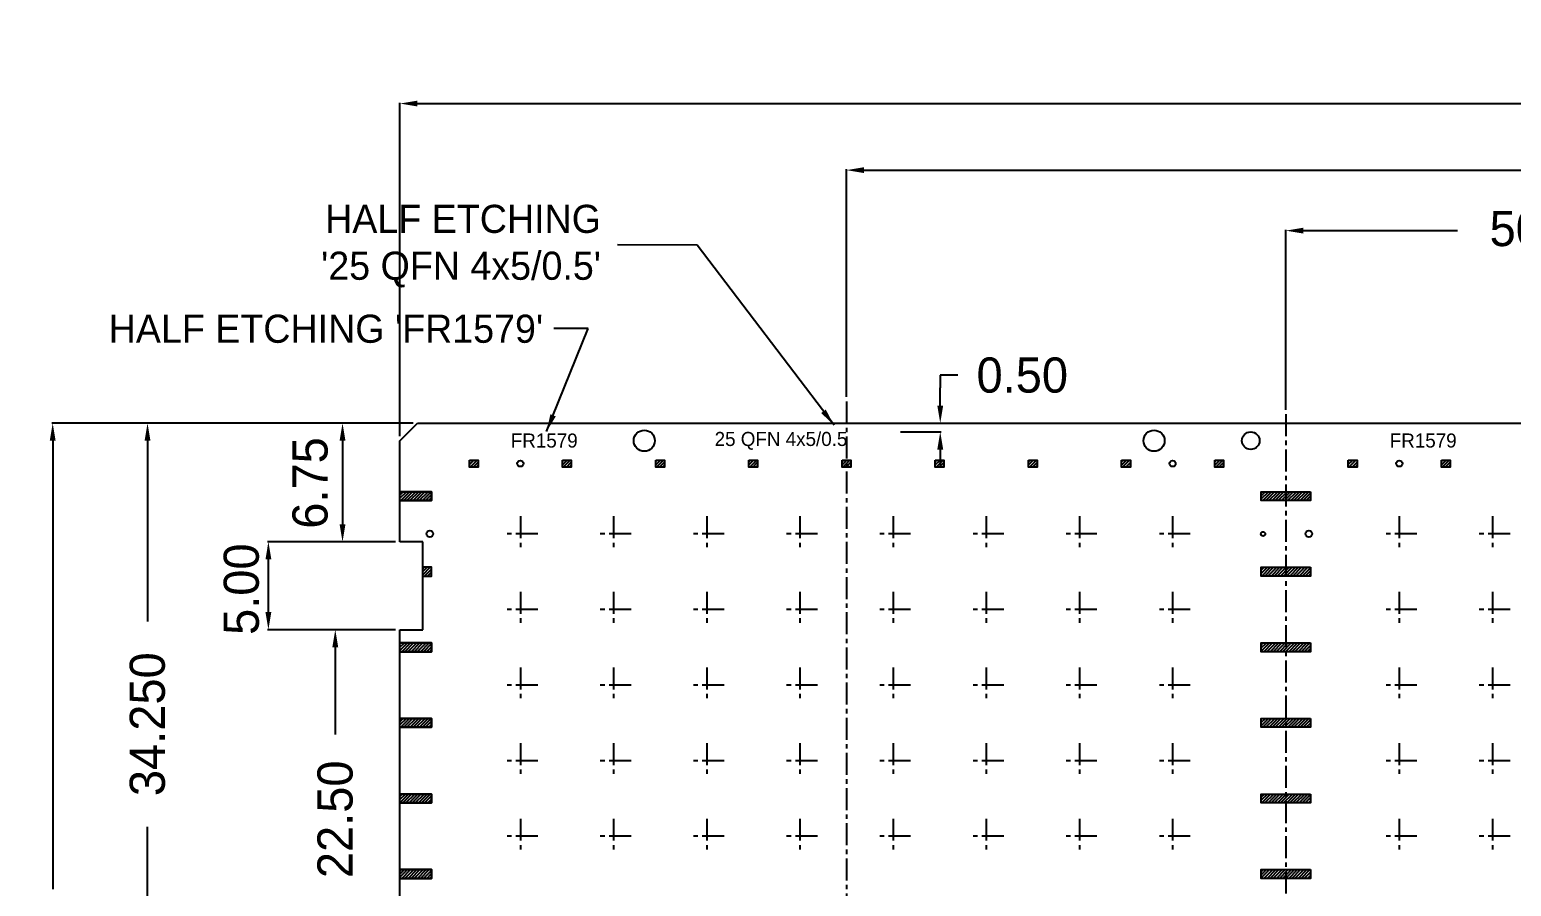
# Model space of a CAD drawing. Extents: x -356 to -83, y -298 to -106.
# Drawn here: x -356.3 to -272, y -154.9 to -106.2 of the extents above; entities that cross this region are included whole.
import ezdxf

# ---------------------------------------------------------------- set-up
doc = ezdxf.new("R2010")
doc.units = 0
doc.header["$MEASUREMENT"] = 0
doc.linetypes.add('CENTER', pattern=[2, 1.25, -0.25, 0.25, -0.25])
doc.layers.get('0').update_dxf_attribs({"linetype": 'CONTINUOUS'})
doc.layers.get('DEFPOINTS').update_dxf_attribs({"linetype": 'CONTINUOUS'})
for name, color, linetype in [('CENTER', 1, 'CENTER'), ('DIM', 3, 'CONTINUOUS'), ('half_bottom', 4, 'CONTINUOUS')]:
    doc.layers.add(name, color=color, linetype=linetype)
doc.dimstyles.get("Standard").update_dxf_attribs({"dimtxt": 0.3, "dimasz": 0.2, "dimexe": 0.05, "dimexo": 0.15, "dimgap": 0.05, "dimtad": 0, "dimtoh": 1, "dimdec": 3, "dimdsep": 46, "dimtxsty": 'STANDARD', "dimcen": 0.5, "dimadec": 0, "dimazin": 0, "dimtfac": 1, "dimtdec": 3, "dimtofl": 0, "dimtmove": 0, "dimatfit": 3, "dimfxl": 1, "dimtolj": 1, "dimtzin": 0, "dimarcsym": 0})
pattern_1 = [(45, (-683.58905, 132.13588), (-0.088388348, 0.088388348), [])]
pattern_2 = [(45, (-633.58905, 132.13588), (-0.088388348, 0.088388348), [])]

# ---------------------------------------------------------------- blocks, each defined once
blk = doc.blocks.new('*D20')
at = {"layer": 'DEFPOINTS', "color": 0, "linetype": 'Continuous', "transparency": 16777216}
for p in [(-113.076, 291.329), (-113.076, 278.177), (86.924, 278.177)]:
    blk.add_point(p, dxfattribs=at)
at = {"layer": 'DIM', "color": 0, "linetype": 'Continuous', "lineweight": -2, "transparency": 16777216}
for p, q in [((-113.076, 278.427), (-113.076, 291.379)), ((-112.076, 291.329), (-38.076, 291.329)), ((85.924, 291.329), (11.924, 291.329)), ((86.924, 278.427), (86.924, 291.379))]:
    blk.add_line(p, q, dxfattribs=at)
at = {"layer": 'DIM', "color": 0, "linetype": 'Continuous', "transparency": 16777216}
for points in [[(-112.076, 291.496), (-112.076, 291.162), (-113.076, 291.329)], [(85.924, 291.496), (85.924, 291.162), (86.924, 291.329)]]:
    blk.add_solid(points, dxfattribs=at)
at = {"layer": 'DIM', "color": 0, "linetype": 'Continuous', "transparency": 16777216, "insert": (-13.076, 291.329), "char_height": 2, "attachment_point": 5}
blk.add_mtext('\\A1;50.00%%p0.030 x 4 = 200.00%%p0.05', dxfattribs=at)
blk = doc.blocks.new('*D21')
at = {"layer": 'DEFPOINTS', "color": 0, "linetype": 'Continuous', "transparency": 16777216}
for p in [(-138.476, 295.117), (-138.476, 275.937), (111.524, 275.939)]:
    blk.add_point(p, dxfattribs=at)
at = {"layer": 'DIM', "color": 0, "linetype": 'Continuous', "lineweight": -2, "transparency": 16777216}
for p, q in [((-138.476, 276.187), (-138.476, 295.167)), ((-137.476, 295.117), (-21.809, 295.117)), ((110.524, 295.117), (-5.142, 295.117)), ((111.524, 276.189), (111.524, 295.167))]:
    blk.add_line(p, q, dxfattribs=at)
at = {"layer": 'DIM', "color": 0, "linetype": 'Continuous', "transparency": 16777216}
for points in [[(-137.476, 295.284), (-137.476, 294.951), (-138.476, 295.117)], [(110.524, 295.284), (110.524, 294.951), (111.524, 295.117)]]:
    blk.add_solid(points, dxfattribs=at)
at = {"layer": 'DIM', "color": 0, "linetype": 'Continuous', "transparency": 16777216, "insert": (-13.476, 295.117), "char_height": 2, "attachment_point": 5}
blk.add_mtext('\\A1;250.00%%p0.1', dxfattribs=at)
blk = doc.blocks.new('*D22')
at = {"layer": 'DEFPOINTS', "color": 0, "linetype": 'Continuous', "transparency": 16777216}
for p in [(-88.076, 287.887), (-88.076, 277.44), (-38.076, 277.44)]:
    blk.add_point(p, dxfattribs=at)
at = {"layer": 'DIM', "color": 0, "linetype": 'Continuous', "lineweight": -2, "transparency": 16777216}
for p, q in [((-88.076, 277.69), (-88.076, 287.937)), ((-87.076, 287.887), (-78.307, 287.887)), ((-39.076, 287.887), (-61.307, 287.887)), ((-38.076, 277.69), (-38.076, 287.937))]:
    blk.add_line(p, q, dxfattribs=at)
at = {"layer": 'DIM', "color": 0, "linetype": 'Continuous', "transparency": 16777216}
for points in [[(-87.076, 288.054), (-87.076, 287.72), (-88.076, 287.887)], [(-39.076, 288.054), (-39.076, 287.72), (-38.076, 287.887)]]:
    blk.add_solid(points, dxfattribs=at)
at = {"layer": 'DIM', "color": 0, "linetype": 'Continuous', "transparency": 16777216, "insert": (-69.807, 287.993), "char_height": 2, "attachment_point": 5}
blk.add_mtext('\\A1;50.00%%p0.03', dxfattribs=at)
blk = doc.blocks.new('*D25')
at = {"layer": 'DEFPOINTS', "color": 0, "linetype": 'Continuous', "transparency": 16777216}
for p in [(-107.739, 276.937), (-107.739, 276.937), (-110.247, 276.437)]:
    blk.add_point(p, dxfattribs=at)
at = {"layer": 'DIM', "color": 0, "linetype": 'Continuous', "lineweight": -2, "transparency": 16777216}
for p, q in [((-106.739, 279.66), (-107.739, 279.66)), ((-107.739, 279.66), (-107.739, 278.937)), ((-107.739, 277.937), (-107.739, 278.937)), ((-107.989, 276.937), (-107.789, 276.937)), ((-109.997, 276.437), (-107.689, 276.437)), ((-107.739, 275.437), (-107.739, 274.437))]:
    blk.add_line(p, q, dxfattribs=at)
at = {"layer": 'DIM', "color": 0, "linetype": 'Continuous', "transparency": 16777216}
for points in [[(-107.905, 277.937), (-107.572, 277.937), (-107.739, 276.937)], [(-107.905, 275.437), (-107.572, 275.437), (-107.739, 276.437)]]:
    blk.add_solid(points, dxfattribs=at)
at = {"layer": 'DIM', "color": 0, "linetype": 'Continuous', "transparency": 16777216, "insert": (-103.072, 279.66), "char_height": 2, "attachment_point": 5}
blk.add_mtext('\\A1;0.50', dxfattribs=at)
blk = doc.blocks.new('*D54')
at = {"layer": 'DEFPOINTS', "color": 0, "linetype": 'Continuous', "transparency": 16777216}
for p in [(-152.833, 276.937), (-137.476, 276.937), (-140.212, 242.687)]:
    blk.add_point(p, dxfattribs=at)
at = {"layer": 'DIM', "color": 0, "linetype": 'Continuous', "lineweight": -2, "transparency": 16777216}
for p, q in [((-137.726, 276.937), (-152.883, 276.937)), ((-152.833, 275.937), (-152.833, 265.646)), ((-152.833, 243.687), (-152.833, 253.979)), ((-140.462, 242.687), (-152.883, 242.687))]:
    blk.add_line(p, q, dxfattribs=at)
at = {"layer": 'DIM', "color": 0, "linetype": 'Continuous', "transparency": 16777216}
for points in [[(-152.999, 275.937), (-152.666, 275.937), (-152.833, 276.937)], [(-152.999, 243.687), (-152.666, 243.687), (-152.833, 242.687)]]:
    blk.add_solid(points, dxfattribs=at)
at = {"layer": 'DIM', "color": 0, "linetype": 'Continuous', "transparency": 16777216, "insert": (-152.833, 259.812), "char_height": 2, "attachment_point": 5, "rotation": 90}
blk.add_mtext('\\A1;34.250', dxfattribs=at)
blk = doc.blocks.new('*D56')
at = {"layer": 'DEFPOINTS', "color": 0, "linetype": 'Continuous', "transparency": 16777216}
for p in [(-137.476, 276.937), (-141.741, 270.187), (-138.476, 270.187)]:
    blk.add_point(p, dxfattribs=at)
at = {"layer": 'DIM', "color": 0, "linetype": 'Continuous', "lineweight": -2, "transparency": 16777216}
for p, q in [((-137.726, 276.937), (-141.791, 276.937)), ((-141.741, 275.937), (-141.741, 271.187)), ((-138.726, 270.187), (-141.791, 270.187))]:
    blk.add_line(p, q, dxfattribs=at)
at = {"layer": 'DIM', "color": 0, "linetype": 'Continuous', "transparency": 16777216}
for points in [[(-141.908, 275.937), (-141.574, 275.937), (-141.741, 276.937)], [(-141.908, 271.187), (-141.574, 271.187), (-141.741, 270.187)]]:
    blk.add_solid(points, dxfattribs=at)
at = {"layer": 'DIM', "color": 0, "linetype": 'Continuous', "transparency": 16777216, "insert": (-143.577, 273.533), "char_height": 2, "attachment_point": 5, "rotation": 90}
blk.add_mtext('\\A1;6.75', dxfattribs=at)
blk = doc.blocks.new('*D58')
at = {"layer": 'DEFPOINTS', "color": 0, "linetype": 'Continuous', "transparency": 16777216}
for p in [(-145.958, 270.187), (-138.476, 270.187), (-138.476, 265.187)]:
    blk.add_point(p, dxfattribs=at)
at = {"layer": 'DIM', "color": 0, "linetype": 'Continuous', "lineweight": -2, "transparency": 16777216}
for p, q in [((-138.726, 270.187), (-146.008, 270.187)), ((-145.958, 266.187), (-145.958, 269.187)), ((-138.726, 265.187), (-146.008, 265.187))]:
    blk.add_line(p, q, dxfattribs=at)
at = {"layer": 'DIM', "color": 0, "linetype": 'Continuous', "transparency": 16777216}
for points in [[(-146.124, 269.187), (-145.791, 269.187), (-145.958, 270.187)], [(-146.124, 266.187), (-145.791, 266.187), (-145.958, 265.187)]]:
    blk.add_solid(points, dxfattribs=at)
at = {"layer": 'DIM', "color": 0, "linetype": 'Continuous', "transparency": 16777216, "insert": (-147.487, 267.492), "char_height": 2, "attachment_point": 5, "rotation": 90}
blk.add_mtext('\\A1;5.00', dxfattribs=at)
blk = doc.blocks.new('*D60')
at = {"layer": 'DEFPOINTS', "color": 0, "linetype": 'Continuous', "transparency": 16777216}
for p in [(-142.154, 265.187), (-138.476, 265.187), (-138.476, 242.687)]:
    blk.add_point(p, dxfattribs=at)
at = {"layer": 'DIM', "color": 0, "linetype": 'Continuous', "lineweight": -2, "transparency": 16777216}
for p, q in [((-138.726, 265.187), (-142.204, 265.187)), ((-142.154, 264.187), (-142.154, 259.235)), ((-142.154, 243.687), (-142.154, 249.569)), ((-138.726, 242.687), (-142.204, 242.687))]:
    blk.add_line(p, q, dxfattribs=at)
at = {"layer": 'DIM', "color": 0, "linetype": 'Continuous', "transparency": 16777216}
for points in [[(-142.321, 264.187), (-141.987, 264.187), (-142.154, 265.187)], [(-142.321, 243.687), (-141.987, 243.687), (-142.154, 242.687)]]:
    blk.add_solid(points, dxfattribs=at)
at = {"layer": 'DIM', "color": 0, "linetype": 'Continuous', "transparency": 16777216, "insert": (-142.154, 254.402), "char_height": 2, "attachment_point": 5, "rotation": 90}
blk.add_mtext('\\A1;22.50', dxfattribs=at)
blk = doc.blocks.new('*D62')
at = {"layer": 'DEFPOINTS', "color": 0, "linetype": 'Continuous', "transparency": 16777216}
for p in [(-137.476, 276.937), (-158.227, 206.937), (-136.679, 206.937)]:
    blk.add_point(p, dxfattribs=at)
at = {"layer": 'DIM', "color": 0, "linetype": 'Continuous', "lineweight": -2, "transparency": 16777216}
for p, q in [((-137.726, 276.937), (-158.277, 276.937)), ((-158.227, 275.937), (-158.227, 250.437)), ((-158.227, 207.937), (-158.227, 233.437)), ((-136.929, 206.937), (-158.277, 206.937))]:
    blk.add_line(p, q, dxfattribs=at)
at = {"layer": 'DIM', "color": 0, "linetype": 'Continuous', "transparency": 16777216}
for points in [[(-158.394, 275.937), (-158.061, 275.937), (-158.227, 276.937)], [(-158.394, 207.937), (-158.061, 207.937), (-158.227, 206.937)]]:
    blk.add_solid(points, dxfattribs=at)
at = {"layer": 'DIM', "color": 0, "linetype": 'Continuous', "transparency": 16777216, "insert": (-158.227, 241.937), "char_height": 2, "attachment_point": 5, "rotation": 90}
blk.add_mtext('\\A1;70.00%%p0.05', dxfattribs=at)

msp = doc.modelspace()

# ---------------------------------------------------------------- hatches: boundary and pattern name
at = {"layer": 'half_bottom'}
h = msp.add_hatch(dxfattribs=at)
h.set_pattern_fill('ANSI31', color=256, style=0)
h.set_pattern_definition(pattern_1)
h.paths.add_polyline_path([(-330.80226, -130.67707), (-331.30226, -130.67707), (-331.30226, -131.07707), (-330.80226, -131.07707)])
h = msp.add_hatch(dxfattribs=at)
h.set_pattern_fill('ANSI31', color=256, style=0)
h.set_pattern_definition(pattern_1)
h.paths.add_polyline_path([(-325.50226, -130.67707), (-326.00226, -130.67707), (-326.00226, -131.07707), (-325.50226, -131.07707)])
h = msp.add_hatch(dxfattribs=at)
h.set_pattern_fill('ANSI31', color=256, style=0)
h.set_pattern_definition(pattern_1)
h.paths.add_polyline_path([(-320.20226, -130.67707), (-320.70226, -130.67707), (-320.70226, -131.07707), (-320.20226, -131.07707)])
h = msp.add_hatch(dxfattribs=at)
h.set_pattern_fill('ANSI31', color=256, style=0)
h.set_pattern_definition(pattern_1)
h.paths.add_polyline_path([(-314.90226, -130.67707), (-315.40226, -130.67707), (-315.40226, -131.07707), (-314.90226, -131.07707)])
h = msp.add_hatch(dxfattribs=at)
h.set_pattern_fill('ANSI31', color=256, style=0)
h.set_pattern_definition(pattern_1)
h.paths.add_polyline_path([(-309.60226, -130.67707), (-310.10226, -130.67707), (-310.10226, -131.07707), (-309.60226, -131.07707)])
h = msp.add_hatch(dxfattribs=at)
h.set_pattern_fill('ANSI31', color=256, style=0)
h.set_pattern_definition(pattern_1)
h.paths.add_polyline_path([(-304.30226, -130.67707), (-304.80226, -130.67707), (-304.80226, -131.07707), (-304.30226, -131.07707)])
h = msp.add_hatch(dxfattribs=at)
h.set_pattern_fill('ANSI31', color=256, style=0)
h.set_pattern_definition(pattern_1)
h.paths.add_polyline_path([(-299.00226, -130.67707), (-299.50226, -130.67707), (-299.50226, -131.07707), (-299.00226, -131.07707)])
h = msp.add_hatch(dxfattribs=at)
h.set_pattern_fill('ANSI31', color=256, style=0)
h.set_pattern_definition(pattern_1)
h.paths.add_polyline_path([(-293.70226, -130.67707), (-294.20226, -130.67707), (-294.20226, -131.07707), (-293.70226, -131.07707)])
h = msp.add_hatch(dxfattribs=at)
h.set_pattern_fill('ANSI31', color=256, style=0)
h.set_pattern_definition(pattern_1)
h.paths.add_polyline_path([(-288.40226, -130.67707), (-288.90226, -130.67707), (-288.90226, -131.07707), (-288.40226, -131.07707)])
h = msp.add_hatch(dxfattribs=at)
h.set_pattern_fill('ANSI31', color=256, style=0)
h.set_pattern_definition(pattern_2)
h.paths.add_polyline_path([(-280.80226, -130.67707), (-281.30226, -130.67707), (-281.30226, -131.07707), (-280.80226, -131.07707)])
h = msp.add_hatch(dxfattribs=at)
h.set_pattern_fill('ANSI31', color=256, style=0)
h.set_pattern_definition(pattern_2)
h.paths.add_polyline_path([(-275.50226, -130.67707), (-276.00226, -130.67707), (-276.00226, -131.07707), (-275.50226, -131.07707)])
h = msp.add_hatch(dxfattribs=at)
h.set_pattern_fill('ANSI31', color=256)
h.paths.add_polyline_path([(-335.25226, -132.47707), (-335.25226, -132.97707), (-333.45226, -132.97707), (-333.45226, -132.47707)])
h.paths.add_polyline_path([(-333.95226, -137.27707), (-333.45226, -137.27707), (-333.45226, -136.77707), (-333.95226, -136.77707)])
h.paths.add_polyline_path([(-333.45226, -141.57707), (-333.45226, -141.07707), (-335.25226, -141.07707), (-335.25226, -141.57707)])
h.paths.add_polyline_path([(-335.25226, -145.37707), (-335.25226, -145.87707), (-333.45226, -145.87707), (-333.45226, -145.37707)])
h.paths.add_polyline_path([(-333.45226, -150.17707), (-333.45226, -149.67707), (-335.25226, -149.67707), (-335.25226, -150.17707)])
h.paths.add_polyline_path([(-333.45226, -153.97707), (-335.25226, -153.97707), (-335.25226, -154.47707), (-333.45226, -154.47707)])
h.paths.add_polyline_path([(-335.25226, -158.27707), (-335.25226, -158.77707), (-333.45226, -158.77707), (-333.45226, -158.27707)])
h.paths.add_polyline_path([(-335.25226, -162.57707), (-335.25226, -163.07707), (-333.45226, -163.07707), (-333.45226, -162.57707)])
h.paths.add_polyline_path([(-335.25226, -166.87707), (-335.25226, -167.37707), (-333.45226, -167.37707), (-333.45226, -166.87707)])
h.paths.add_polyline_path([(-335.25226, -175.47707), (-335.25226, -175.97707), (-333.45226, -175.97707), (-333.45226, -175.47707)])
h.paths.add_polyline_path([(-333.45226, -171.67707), (-333.45226, -171.17707), (-335.25226, -171.17707), (-335.25226, -171.67707)])
h.paths.add_polyline_path([(-335.25226, -184.07707), (-335.25226, -184.57707), (-333.45226, -184.57707), (-333.45226, -184.07707)])
h.paths.add_polyline_path([(-333.45226, -180.27707), (-333.45226, -179.77707), (-335.25226, -179.77707), (-335.25226, -180.27707)])
h.paths.add_polyline_path([(-333.95226, -188.37707), (-333.95226, -188.87707), (-333.45226, -188.87707), (-333.45226, -188.37707)])
h.paths.add_polyline_path([(-333.45226, -193.17707), (-333.45226, -192.67707), (-335.25226, -192.67707), (-335.25226, -193.17707)])
h = msp.add_hatch(dxfattribs=at)
h.set_pattern_fill('ANSI31', color=256, angle=180, style=0)
h.set_pattern_definition([(225, (-633.58905, 132.13588), (0.088388348, -0.088388348), [])])
h.paths.add_polyline_path([(-283.45226, -132.47707), (-286.25226, -132.47707), (-286.25226, -132.97707), (-283.45226, -132.97707)])
h.paths.add_polyline_path([(-283.45226, -136.77707), (-286.25226, -136.77707), (-286.25226, -137.27707), (-283.45226, -137.27707)])
h.paths.add_polyline_path([(-283.45226, -141.07707), (-286.25226, -141.07707), (-286.25226, -141.57707), (-283.45226, -141.57707)])
h.paths.add_polyline_path([(-283.45226, -145.37707), (-286.25226, -145.37707), (-286.25226, -145.87707), (-283.45226, -145.87707)])
h.paths.add_polyline_path([(-283.45226, -149.67707), (-286.25226, -149.67707), (-286.25226, -150.17707), (-283.45226, -150.17707)])
h.paths.add_polyline_path([(-283.45226, -153.97707), (-286.25226, -153.97707), (-286.25226, -154.47707), (-283.45226, -154.47707)])
h.paths.add_polyline_path([(-283.45226, -158.27707), (-286.25226, -158.27707), (-286.25226, -158.77707), (-283.45226, -158.77707)])
h.paths.add_polyline_path([(-283.45226, -162.57707), (-286.25226, -162.57707), (-286.25226, -163.07707), (-283.45226, -163.07707)])
h.paths.add_polyline_path([(-283.45226, -166.87707), (-286.25226, -166.87707), (-286.25226, -167.37707), (-283.45226, -167.37707)])
h.paths.add_polyline_path([(-283.45226, -171.17707), (-286.25226, -171.17707), (-286.25226, -171.67707), (-283.45226, -171.67707)])
h.paths.add_polyline_path([(-283.45226, -175.47707), (-286.25226, -175.47707), (-286.25226, -175.97707), (-283.45226, -175.97707)])
h.paths.add_polyline_path([(-283.45226, -179.77707), (-286.25226, -179.77707), (-286.25226, -180.27707), (-283.45226, -180.27707)])
h.paths.add_polyline_path([(-283.45226, -184.07707), (-286.25226, -184.07707), (-286.25226, -184.57707), (-283.45226, -184.57707)])
h.paths.add_polyline_path([(-283.45226, -188.37707), (-286.25226, -188.37707), (-286.25226, -188.87707), (-283.45226, -188.87707)])
h.paths.add_polyline_path([(-283.45226, -192.67707), (-286.25226, -192.67707), (-286.25226, -193.17707), (-283.45226, -193.17707)])

# ---------------------------------------------------------------- linework, layer by layer
for p, q in [((-335.25226, -129.57707), (-334.25226, -128.57707)), ((-335.25226, -129.57707), (-334.25226, -128.57707)), ((-334.25226, -128.57707), (-86.25101, -128.57707)), ((-335.25226, -135.32707), (-335.25226, -129.57707)), ((-333.95226, -135.32707), (-335.25226, -135.32707)), ((-333.95226, -140.32707), (-333.95226, -135.32707)), ((-335.25226, -185.32707), (-335.25226, -140.32707)), ((-335.25226, -140.32707), (-333.95226, -140.32707))]:
    msp.add_line(p, q)
for centre, radius in [((-321.35226, -129.57707), 0.6), ((-292.35226, -129.57707), 0.6), ((-286.85226, -129.57707), 0.5), ((-328.40226, -130.87707), 0.175), ((-291.30226, -130.87707), 0.175), ((-278.40226, -130.87707), 0.175), ((-333.55226, -134.87707), 0.185), ((-286.15226, -134.87707), 0.125), ((-283.55226, -134.87707), 0.185)]:
    msp.add_circle(centre, radius)
at = {"layer": 'CENTER'}
for p, q in [((-309.85226, -127.33728), (-309.85226, -199.7112)), ((-284.85226, -128.07396), (-284.85226, -199.4057)), ((-328.40226, -133.87707), (-328.40226, -135.87707)), ((-323.10226, -133.87707), (-323.10226, -135.87707)), ((-317.80226, -133.87707), (-317.80226, -135.87707)), ((-312.50226, -133.87707), (-312.50226, -135.87707)), ((-307.20226, -133.87707), (-307.20226, -135.87707)), ((-301.90226, -133.87707), (-301.90226, -135.87707)), ((-296.60226, -133.87707), (-296.60226, -135.87707)), ((-291.30226, -133.87707), (-291.30226, -135.87707)), ((-278.40226, -133.87707), (-278.40226, -135.87707)), ((-273.10226, -133.87707), (-273.10226, -135.87707)), ((-327.40226, -134.87707), (-329.40226, -134.87707)), ((-322.10226, -134.87707), (-324.10226, -134.87707)), ((-316.80226, -134.87707), (-318.80226, -134.87707)), ((-311.50226, -134.87707), (-313.50226, -134.87707)), ((-306.20226, -134.87707), (-308.20226, -134.87707)), ((-300.90226, -134.87707), (-302.90226, -134.87707)), ((-295.60226, -134.87707), (-297.60226, -134.87707)), ((-290.30226, -134.87707), (-292.30226, -134.87707)), ((-277.40226, -134.87707), (-279.40226, -134.87707)), ((-272.10226, -134.87707), (-274.10226, -134.87707)), ((-328.40226, -138.17707), (-328.40226, -140.17707)), ((-323.10226, -138.17707), (-323.10226, -140.17707)), ((-317.80226, -138.17707), (-317.80226, -140.17707)), ((-312.50226, -138.17707), (-312.50226, -140.17707)), ((-307.20226, -138.17707), (-307.20226, -140.17707)), ((-301.90226, -138.17707), (-301.90226, -140.17707)), ((-296.60226, -138.17707), (-296.60226, -140.17707)), ((-291.30226, -138.17707), (-291.30226, -140.17707)), ((-278.40226, -138.17707), (-278.40226, -140.17707)), ((-273.10226, -138.17707), (-273.10226, -140.17707)), ((-327.40226, -139.17707), (-329.40226, -139.17707)), ((-322.10226, -139.17707), (-324.10226, -139.17707)), ((-316.80226, -139.17707), (-318.80226, -139.17707)), ((-311.50226, -139.17707), (-313.50226, -139.17707)), ((-306.20226, -139.17707), (-308.20226, -139.17707)), ((-300.90226, -139.17707), (-302.90226, -139.17707)), ((-295.60226, -139.17707), (-297.60226, -139.17707)), ((-290.30226, -139.17707), (-292.30226, -139.17707)), ((-277.40226, -139.17707), (-279.40226, -139.17707)), ((-272.10226, -139.17707), (-274.10226, -139.17707)), ((-328.40226, -142.47707), (-328.40226, -144.47707)), ((-323.10226, -142.47707), (-323.10226, -144.47707)), ((-317.80226, -142.47707), (-317.80226, -144.47707)), ((-312.50226, -142.47707), (-312.50226, -144.47707)), ((-307.20226, -142.47707), (-307.20226, -144.47707)), ((-301.90226, -142.47707), (-301.90226, -144.47707)), ((-296.60226, -142.47707), (-296.60226, -144.47707)), ((-291.30226, -142.47707), (-291.30226, -144.47707)), ((-278.40226, -142.47707), (-278.40226, -144.47707)), ((-273.10226, -142.47707), (-273.10226, -144.47707)), ((-327.40226, -143.47707), (-329.40226, -143.47707)), ((-322.10226, -143.47707), (-324.10226, -143.47707)), ((-316.80226, -143.47707), (-318.80226, -143.47707)), ((-311.50226, -143.47707), (-313.50226, -143.47707)), ((-306.20226, -143.47707), (-308.20226, -143.47707)), ((-300.90226, -143.47707), (-302.90226, -143.47707)), ((-295.60226, -143.47707), (-297.60226, -143.47707)), ((-290.30226, -143.47707), (-292.30226, -143.47707)), ((-277.40226, -143.47707), (-279.40226, -143.47707)), ((-272.10226, -143.47707), (-274.10226, -143.47707)), ((-328.40226, -146.77707), (-328.40226, -148.77707)), ((-323.10226, -146.77707), (-323.10226, -148.77707)), ((-317.80226, -146.77707), (-317.80226, -148.77707)), ((-312.50226, -146.77707), (-312.50226, -148.77707)), ((-307.20226, -146.77707), (-307.20226, -148.77707)), ((-301.90226, -146.77707), (-301.90226, -148.77707)), ((-296.60226, -146.77707), (-296.60226, -148.77707)), ((-291.30226, -146.77707), (-291.30226, -148.77707)), ((-278.40226, -146.77707), (-278.40226, -148.77707)), ((-273.10226, -146.77707), (-273.10226, -148.77707)), ((-327.40226, -147.77707), (-329.40226, -147.77707)), ((-322.10226, -147.77707), (-324.10226, -147.77707)), ((-316.80226, -147.77707), (-318.80226, -147.77707)), ((-311.50226, -147.77707), (-313.50226, -147.77707)), ((-306.20226, -147.77707), (-308.20226, -147.77707)), ((-300.90226, -147.77707), (-302.90226, -147.77707)), ((-295.60226, -147.77707), (-297.60226, -147.77707)), ((-290.30226, -147.77707), (-292.30226, -147.77707)), ((-277.40226, -147.77707), (-279.40226, -147.77707)), ((-272.10226, -147.77707), (-274.10226, -147.77707)), ((-328.40226, -151.07707), (-328.40226, -153.07707)), ((-323.10226, -151.07707), (-323.10226, -153.07707)), ((-317.80226, -151.07707), (-317.80226, -153.07707)), ((-312.50226, -151.07707), (-312.50226, -153.07707)), ((-307.20226, -151.07707), (-307.20226, -153.07707)), ((-301.90226, -151.07707), (-301.90226, -153.07707)), ((-296.60226, -151.07707), (-296.60226, -153.07707)), ((-291.30226, -151.07707), (-291.30226, -153.07707)), ((-278.40226, -151.07707), (-278.40226, -153.07707)), ((-273.10226, -151.07707), (-273.10226, -153.07707)), ((-327.40226, -152.07707), (-329.40226, -152.07707)), ((-322.10226, -152.07707), (-324.10226, -152.07707)), ((-316.80226, -152.07707), (-318.80226, -152.07707)), ((-311.50226, -152.07707), (-313.50226, -152.07707)), ((-306.20226, -152.07707), (-308.20226, -152.07707)), ((-300.90226, -152.07707), (-302.90226, -152.07707)), ((-295.60226, -152.07707), (-297.60226, -152.07707)), ((-290.30226, -152.07707), (-292.30226, -152.07707)), ((-277.40226, -152.07707), (-279.40226, -152.07707)), ((-272.10226, -152.07707), (-274.10226, -152.07707))]:
    msp.add_line(p, q, dxfattribs=at)
at = {"layer": 'half_bottom'}
for p, q in [((-335.25226, -132.97707), (-335.25226, -132.47707)), ((-333.95226, -137.27707), (-333.95226, -136.77707)), ((-335.25226, -141.57707), (-335.25226, -141.07707)), ((-335.25226, -145.87707), (-335.25226, -145.37707)), ((-335.25226, -150.17707), (-335.25226, -149.67707)), ((-335.25226, -154.47707), (-335.25226, -153.97707))]:
    msp.add_line(p, q, dxfattribs=at)
for points in [[(-331.30226, -130.67707), (-330.80226, -130.67707), (-330.80226, -131.07707), (-331.30226, -131.07707)], [(-326.00226, -130.67707), (-325.50226, -130.67707), (-325.50226, -131.07707), (-326.00226, -131.07707)], [(-320.70226, -130.67707), (-320.20226, -130.67707), (-320.20226, -131.07707), (-320.70226, -131.07707)], [(-315.40226, -130.67707), (-314.90226, -130.67707), (-314.90226, -131.07707), (-315.40226, -131.07707)], [(-310.10226, -130.67707), (-309.60226, -130.67707), (-309.60226, -131.07707), (-310.10226, -131.07707)], [(-304.80226, -130.67707), (-304.30226, -130.67707), (-304.30226, -131.07707), (-304.80226, -131.07707)], [(-299.50226, -130.67707), (-299.00226, -130.67707), (-299.00226, -131.07707), (-299.50226, -131.07707)], [(-294.20226, -130.67707), (-293.70226, -130.67707), (-293.70226, -131.07707), (-294.20226, -131.07707)], [(-288.90226, -130.67707), (-288.40226, -130.67707), (-288.40226, -131.07707), (-288.90226, -131.07707)], [(-281.30226, -130.67707), (-280.80226, -130.67707), (-280.80226, -131.07707), (-281.30226, -131.07707)], [(-276.00226, -130.67707), (-275.50226, -130.67707), (-275.50226, -131.07707), (-276.00226, -131.07707)], [(-283.45226, -132.47707), (-283.45226, -132.97707), (-286.25226, -132.97707), (-286.25226, -132.47707)], [(-283.45226, -136.77707), (-283.45226, -137.27707), (-286.25226, -137.27707), (-286.25226, -136.77707)], [(-283.45226, -141.07707), (-283.45226, -141.57707), (-286.25226, -141.57707), (-286.25226, -141.07707)], [(-283.45226, -145.37707), (-283.45226, -145.87707), (-286.25226, -145.87707), (-286.25226, -145.37707)], [(-283.45226, -149.67707), (-283.45226, -150.17707), (-286.25226, -150.17707), (-286.25226, -149.67707)], [(-283.45226, -153.97707), (-283.45226, -154.47707), (-286.25226, -154.47707), (-286.25226, -153.97707)]]:
    msp.add_lwpolyline(points, close=True, dxfattribs=at)
for points in [[(-335.25226, -132.47707), (-333.45226, -132.47707), (-333.45226, -132.97707), (-335.25226, -132.97707)], [(-335.25226, -132.97707), (-333.45226, -132.97707), (-333.45226, -132.47707), (-335.25226, -132.47707)], [(-333.95226, -137.27707), (-333.45226, -137.27707), (-333.45226, -136.77707), (-333.95226, -136.77707)], [(-335.25226, -141.07707), (-333.45226, -141.07707), (-333.45226, -141.57707), (-335.25226, -141.57707)], [(-335.25226, -141.57707), (-333.45226, -141.57707), (-333.45226, -141.07707), (-335.25226, -141.07707)], [(-335.25226, -145.37707), (-333.45226, -145.37707), (-333.45226, -145.87707), (-335.25226, -145.87707)], [(-335.25226, -145.87707), (-333.45226, -145.87707), (-333.45226, -145.37707), (-335.25226, -145.37707)], [(-335.25226, -149.67707), (-333.45226, -149.67707), (-333.45226, -150.17707), (-335.25226, -150.17707)], [(-335.25226, -150.17707), (-333.45226, -150.17707), (-333.45226, -149.67707), (-335.25226, -149.67707)], [(-335.25226, -153.97707), (-333.45226, -153.97707), (-333.45226, -154.47707), (-335.25226, -154.47707)], [(-335.25226, -154.47707), (-333.45226, -154.47707), (-333.45226, -153.97707), (-335.25226, -153.97707)]]:
    msp.add_lwpolyline(points, dxfattribs=at)

# ---------------------------------------------------------------- texts
at = {"linetype": 'Continuous'}
for s, p in [('FR1579', (-328.94636, -129.96627)), ('25 QFN 4x5/0.5', (-317.3498, -129.87706)), ('FR1579', (-278.94636, -129.96627))]:
    msp.add_text(s, height=0.8, dxfattribs=at).set_placement(p)
at = {"layer": 'DIM', "linetype": 'Continuous', "char_height": 1.6, "attachment_point": 6}
for s, insert in [("HALF ETCHING \\P'25 QFN 4x5/0.5'", (-323.81544, -118.5089)), ("HALF ETCHING 'FR1579'", (-327.10576, -123.21788))]:
    msp.add_mtext(s, dxfattribs=dict(at, insert=insert))

# ---------------------------------------------------------------- dimensions: what is measured, and where the dimension line sits
at = {"layer": 'DIM', "linetype": 'Continuous'}
for base, p1, p2, angle, text, picture, middle in [((-309.85226, -114.18538), (-109.85226, -127.33728), (-309.85226, -127.33728), 180, '50.00%%p0.030 x 4 = <>.00%%p0.05', '*D20', (-209.85226, -114.18538)), ((-335.25226, -110.39716), (-85.25226, -129.57582), (-335.25226, -129.57707), 180, '<>.00%%p0.1', '*D21', (-210.25226, -110.39716)), ((-355.00378, -198.57707), (-334.25226, -128.57707), (-333.4558, -198.57707), 90, '<>.00%%p0.05', '*D62', (-355.00378, -163.57707)), ((-349.60911, -128.57707), (-336.98816, -162.82707), (-334.25226, -128.57707), 90, '<>0', '*D54', (-349.60911, -145.70207))]:
    dim = msp.add_linear_dim(base=base, p1=p1, p2=p2, angle=angle, text=text, dimstyle='STANDARD', override={"dimtxt": 2, "dimasz": 1, "dimexo": 0.25, "dimgap": 1, "dimtmove": 1}, dxfattribs=at)
    dim.commit()
    dim.dimension.update_dxf_attribs({"geometry": picture, "text_midpoint": middle, "insert": (-196.77653, -405.51438)})
for base, p1, p2, angle, text, override, picture, middle in [((-284.85226, -117.62738), (-234.85226, -128.07396), (-284.85226, -128.07396), 180, '<>.00%%p0.03', {"dimtxt": 2, "dimasz": 1, "dimexo": 0.25, "dimgap": 1, "dimtmove": 2}, '*D22', (-266.58379, -117.52116)), ((-304.51504, -128.57707), (-307.02311, -129.07707), (-304.51504, -128.57707), 270, '<>0', {"dimtxt": 2, "dimasz": 1, "dimexo": 0.25, "dimgap": 1, "dimtmove": 1}, '*D25', (-304.13949, -125.85415)), ((-342.73416, -135.32707), (-335.25226, -140.32707), (-335.25226, -135.32707), 270, '<>.00', {"dimtxt": 2, "dimasz": 1, "dimexo": 0.25, "dimgap": 1, "dimdec": 2, "dimtmove": 2}, '*D58', (-344.26321, -138.0227)), ((-338.93064, -140.32707), (-335.25226, -162.82707), (-335.25226, -140.32707), 90, '<>0', {"dimtxt": 2, "dimasz": 1, "dimexo": 0.25, "dimgap": 1, "dimdec": 2, "dimtmove": 2}, '*D60', (-338.93064, -151.11237))]:
    dim = msp.add_linear_dim(base=base, p1=p1, p2=p2, angle=angle, text=text, dimstyle='STANDARD', override=override, dxfattribs=at)
    dim.commit()
    dim.dimension.update_dxf_attribs({"geometry": picture, "text_midpoint": middle, "dimtype": 128, "insert": (-196.77653, -405.51438)})
dim = msp.add_linear_dim(base=(-338.51767, -135.32707), p1=(-334.25226, -128.57707), p2=(-335.25226, -135.32707), angle=270, dimstyle='STANDARD', override={"dimtxt": 2, "dimasz": 1, "dimexo": 0.25, "dimgap": 1, "dimdec": 2, "dimtmove": 2}, dxfattribs=at)
dim.commit()
dim.dimension.update_dxf_attribs({"geometry": '*D56', "text_midpoint": (-340.35374, -131.98155), "dimtype": 128, "insert": (-196.77653, -405.51438)})

# ---------------------------------------------------------------- leaders
at = {"layer": 'DIM', "linetype": 'Continuous', "annotation_type": 0, "has_hookline": 1, "hookline_direction": 1, "text_width": 22.13333}
for points in [[(-310.55339, -128.69902), (-318.33694, -118.45459), (-322.86789, -118.43743)], [(-326.91244, -129.06026), (-324.54861, -123.18513), (-326.49644, -123.18513)]]:
    msp.add_leader(points, dimstyle='STANDARD', override={"dimtxt": 2, "dimasz": 1, "dimexe": 0.05, "dimexo": 0.25, "dimgap": 1, "dimtih": 0, "dimdec": 3, "dimzin": 8, "dimcen": 0.5, "dimtdec": 3}, dxfattribs=at)

doc.saveas('drawing.dxf')
